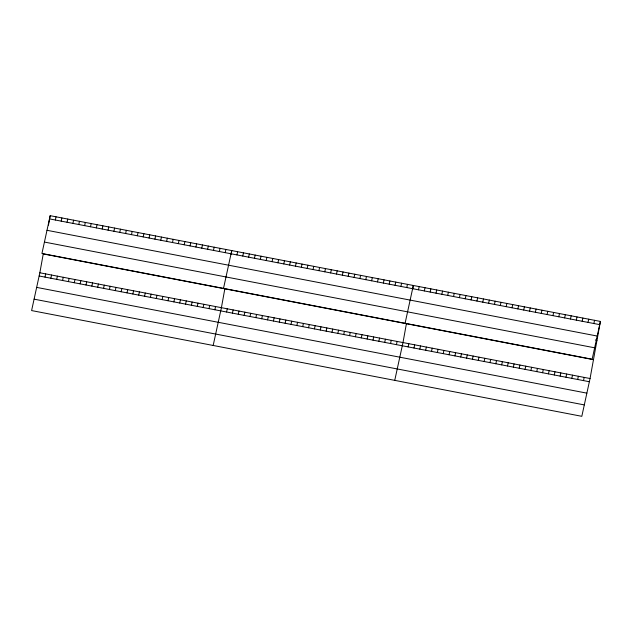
<?xml version="1.0" encoding="UTF-8"?>
<svg xmlns="http://www.w3.org/2000/svg" width="632" height="632" viewBox="0 0 632 632"><rect width="100%" height="100%" fill="white"/><g stroke="black" fill="none" stroke-linecap="round" stroke-linejoin="round"><path stroke-width="0.95" d="M600.4 321.427L592.16 359.221L41.941 253.479L50.181 215.686L600.4 321.427L590.059 378.521L581.819 416.314L31.6 310.573L39.84 272.779L43.253 253.938L593.472 359.679M48.474 225.103L50.181 215.686M224.826 288.832L221.413 307.673L213.174 345.467M231.075 254.348L231.754 250.58L223.515 288.374M406.4 323.726L402.987 342.568L394.747 380.361M412.641 289.243L413.328 285.474L405.088 323.268M55.34 220.015L56.043 216.808M44.998 277.108L45.694 273.901M61.193 221.137L61.896 217.937M50.852 278.238L51.555 275.031M67.055 222.267L67.75 219.059M56.714 279.36L57.409 276.152M72.909 223.388L73.612 220.189M62.568 280.49L63.271 277.282M78.771 224.518L79.466 221.311M68.43 281.611L69.125 278.404M84.625 225.64L85.328 222.44M74.284 282.741L74.987 279.534M90.487 226.77L91.182 223.562M80.138 283.863L80.841 280.655M96.341 227.891L97.036 224.692M85.999 284.993L86.695 281.785M102.194 229.021L102.898 225.814M91.853 286.114L92.556 282.907M108.056 230.143L108.751 226.943M97.715 287.244L98.41 284.037M113.91 231.273L114.613 228.065M103.569 288.366L104.272 285.158M119.772 232.394L120.467 229.187M109.431 289.495L110.126 286.288M125.626 233.524L126.321 230.317M115.285 290.617L115.98 287.41M131.48 234.646L132.183 231.438M121.139 291.739L121.842 288.54M137.341 235.775L138.037 232.568M127 292.869L127.696 289.661M143.195 236.897L143.899 233.69M132.854 293.991L133.557 290.791M149.057 238.027L149.752 234.82M138.716 295.12L139.411 291.913M154.911 239.149L155.614 235.941M144.57 296.242L145.273 293.043M160.765 240.278L161.468 237.071M150.424 297.372L151.127 294.164M166.627 241.4L167.322 238.193M156.286 298.494L156.981 295.294M172.481 242.53L173.184 239.323M162.14 299.623L162.843 296.416M178.343 243.652L179.038 240.444M168.001 300.745L168.697 297.546M184.196 244.782L184.9 241.574M173.855 301.875L174.558 298.667M190.058 245.903L190.753 242.696M179.717 302.997L180.412 299.797M195.912 247.033L196.607 243.826M185.571 304.126L186.266 300.919M201.766 248.155L202.469 244.947M191.425 305.248L192.128 302.049M207.628 249.285L208.323 246.077M197.287 306.378L197.982 303.17M213.482 250.406L214.185 247.199M203.141 307.5L203.844 304.3M219.344 251.536L220.039 248.329M209.002 308.629L209.698 305.422M225.197 252.658L225.893 249.45M214.856 309.751L215.552 306.552M236.913 254.909L237.608 251.702M226.572 312.003L227.267 308.803M242.767 256.039L243.47 252.832M232.426 313.132L233.129 309.925M248.629 257.161L249.324 253.953M238.288 314.254L238.983 311.055M254.483 258.291L255.186 255.083M244.142 315.384L244.845 312.176M260.337 259.412L261.04 256.205M249.995 316.506L250.699 313.306M266.198 260.542L266.894 257.335M255.857 317.635L256.553 314.428M272.052 261.664L272.755 258.456M261.711 318.757L262.414 315.558M277.914 262.793L278.609 259.586M267.573 319.887L268.268 316.679M283.768 263.915L284.471 260.708M273.427 321.009L274.13 317.801M289.63 265.045L290.325 261.838M279.289 322.138L279.984 318.931M295.484 266.167L296.179 262.959M285.143 323.26L285.838 320.053M301.338 267.297L302.041 264.089M290.997 324.39L291.7 321.182M307.199 268.418L307.895 265.211M296.858 325.512L297.553 322.304M313.053 269.548L313.756 266.341M302.712 326.641L303.415 323.434M318.915 270.67L319.61 267.462M308.574 327.763L309.269 324.556M324.769 271.8L325.472 268.592M314.428 328.893L315.123 325.685M330.623 272.921L331.326 269.714M320.282 330.015L320.985 326.807M336.485 274.043L337.18 270.844M326.144 331.144L326.839 327.937M342.339 275.173L343.042 271.965M331.998 332.266L332.701 329.059M348.2 276.295L348.896 273.095M337.859 333.396L338.555 330.188M354.054 277.424L354.757 274.217M343.713 334.518L344.416 331.31M359.916 278.546L360.611 275.347M349.567 335.647L350.27 332.44M365.77 279.676L366.465 276.468M355.429 336.769L356.124 333.562M371.624 280.798L372.327 277.598M361.283 337.899L361.986 334.691M377.486 281.927L378.181 278.72M367.145 339.021L367.84 335.813M383.34 283.049L384.043 279.85M372.998 340.15L373.702 336.943M389.201 284.179L389.897 280.971M378.86 341.272L379.555 338.065M395.055 285.301L395.75 282.101M384.714 342.402L385.409 339.194M400.909 286.43L401.612 283.223M390.568 343.524L391.271 340.316M406.771 287.552L407.466 284.353M396.43 344.653L397.125 341.446M418.471 289.804L419.174 286.596M408.13 346.897L408.833 343.697M424.317 290.925L425.02 287.726M413.976 348.027L414.679 344.819M430.163 292.055L430.866 288.848M419.822 349.148L420.525 345.941M436.009 293.177L436.712 289.97M425.668 350.27L426.371 347.063M441.855 294.299L442.558 291.091M431.514 351.392L432.217 348.185M447.701 295.421L448.404 292.213M437.36 352.514L438.063 349.314M453.547 296.542L454.25 293.343M443.206 353.644L443.909 350.436M459.393 297.672L460.096 294.465M449.052 354.765L449.755 351.558M465.239 298.794L465.942 295.586M454.898 355.887L455.601 352.68M471.085 299.916L471.788 296.708M460.744 357.009L461.447 353.809M476.931 301.037L477.634 297.838M466.59 358.139L467.293 354.931M482.777 302.167L483.48 298.96M472.436 359.26L473.139 356.053M488.623 303.289L489.326 300.082M478.282 360.382L478.985 357.175M494.469 304.411L495.172 301.203M484.128 361.504L484.831 358.297M500.315 305.533L501.018 302.325M489.974 362.626L490.677 359.426M506.161 306.654L506.864 303.455M495.82 363.755L496.523 360.548M512.007 307.784L512.71 304.577M501.666 364.877L502.369 361.67M517.853 308.906L518.556 305.698M507.512 365.999L508.215 362.792M523.699 310.028L524.402 306.82M513.358 367.121L514.061 363.921M529.545 311.149L530.248 307.95M519.204 368.251L519.907 365.043M535.391 312.279L536.094 309.072M525.05 369.372L525.753 366.165M541.237 313.401L541.94 310.193M530.896 370.494L531.599 367.287M547.083 314.523L547.786 311.315M536.742 371.616L537.445 368.409M552.929 315.645L553.632 312.437M542.588 372.738L543.291 369.538M558.775 316.766L559.478 313.567M548.434 373.868L549.137 370.66M564.621 317.896L565.324 314.689M554.28 374.989L554.983 371.782M570.467 319.018L571.17 315.81M560.126 376.111L560.829 372.904M576.313 320.14L577.016 316.932M565.972 377.233L566.675 374.033M582.159 321.261L582.862 318.062M571.818 378.363L572.521 375.155M588.013 322.391L588.708 319.184M577.664 379.484L578.367 376.277M593.859 323.513L594.554 320.305M583.51 380.606L584.213 377.399M49.486 218.885L599.705 324.635M46.997 230.301L597.216 336.05M595.32 339.953L596.987 340.269M44.43 242.064L594.649 347.805M39.84 272.779L590.059 378.521M39.145 275.987L589.364 381.728M36.656 287.394L586.867 393.144M34.089 299.157L584.308 404.907"/></g></svg>
